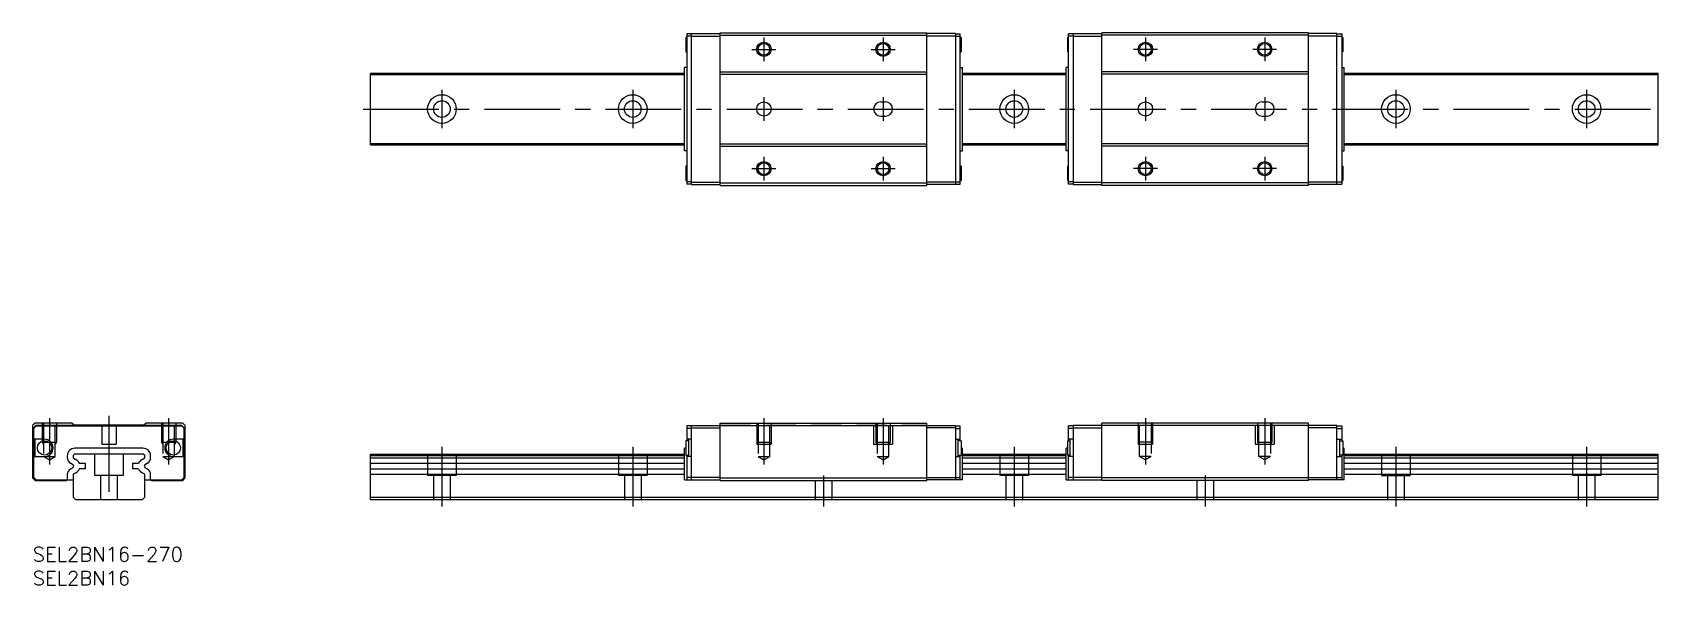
# Model space of a CAD drawing. Extents: x 0 to 342, y -8 to 108.
import ezdxf

# ---------------------------------------------------------------- set-up
doc = ezdxf.new("R2010")
doc.units = 0
doc.header["$LTSCALE"] = 0.5
doc.linetypes.add('CENTER', pattern=[50.8, 31.75, -6.35, 6.35, -6.35])
doc.linetypes.add('DASHED', pattern=[19.05, 12.7, -6.35])
for name, color, linetype in [('MSM_CENTER', 1, 'CENTER'), ('MSM_CONTINUOUS', 7, 'CONTINUOUS'), ('MSM_DASHED', 4, 'DASHED'), ('MSM_NARROW', 5, 'CONTINUOUS'), ('MSM_PART_NUMBER', 7, 'CONTINUOUS')]:
    doc.layers.add(name, color=color, linetype=linetype)
doc.styles.get("Standard").update_dxf_attribs({"font": 'txt.shx', "height": 3, "bigfont": 'bigfont.shx'})

# ---------------------------------------------------------------- blocks, each defined once
blk = doc.blocks.new('*U2')
at = {"layer": 'MSM_PART_NUMBER'}
blk.add_text('SEL2BN16-270', height=3, dxfattribs=at).set_placement((0, -3))
blk = doc.blocks.new('*U3')
at = {"layer": 'MSM_PART_NUMBER'}
blk.add_text('SEL2BN16', height=3, dxfattribs=at).set_placement((0, -8))

msp = doc.modelspace()

# ---------------------------------------------------------------- linework, layer by layer
at = {"layer": 'MSM_CENTER'}
for p, q in [((153.31, 106.82), (153.31, 101.82)), ((178.31, 106.82), (178.31, 101.82)), ((233.31, 106.82), (233.31, 101.82)), ((258.31, 106.82), (258.31, 101.82)), ((150.81, 104.32), (155.81, 104.32)), ((175.81, 104.32), (180.81, 104.32)), ((235.81, 104.32), (230.81, 104.32)), ((260.81, 104.32), (255.81, 104.32)), ((85.81, 95.82), (85.81, 87.82)), ((125.81, 95.82), (125.81, 87.82)), ((153.31, 94.32), (153.31, 89.32)), ((178.31, 94.32), (178.31, 89.32)), ((205.81, 95.82), (205.81, 87.82)), ((233.31, 94.32), (233.31, 89.32)), ((258.31, 94.32), (258.31, 89.32)), ((285.81, 95.82), (285.81, 87.82)), ((325.81, 95.82), (325.81, 87.82)), ((69.31, 91.82), (342.31, 91.82)), ((150.81, 79.32), (155.81, 79.32)), ((153.31, 81.82), (153.31, 76.82)), ((175.81, 79.32), (180.81, 79.32)), ((178.31, 81.82), (178.31, 76.82)), ((235.81, 79.32), (230.81, 79.32)), ((233.31, 81.82), (233.31, 76.82)), ((260.81, 79.32), (255.81, 79.32)), ((258.31, 81.82), (258.31, 76.82)), ((16, 27.5), (16, 8.5)), ((3.5, 27), (3.5, 17.29)), ((28.5, 27), (28.5, 17.29)), ((153.31, 27), (153.31, 17.29)), ((178.31, 27), (178.31, 17.29)), ((233.31, 27), (233.31, 17.29)), ((258.31, 27), (258.31, 17.29)), ((85.81, 21), (85.81, 8.5)), ((125.81, 21), (125.81, 8.5)), ((205.81, 21), (205.81, 8.5)), ((285.81, 21), (285.81, 8.5)), ((325.81, 21), (325.81, 8.5)), ((165.81, 15), (165.81, 8.5)), ((245.81, 15), (245.81, 8.5))]:
    msp.add_line(p, q, dxfattribs=at)
at = {"layer": 'MSM_CONTINUOUS'}
for p, q in [((136.96, 106.82), (136.96, 103.82)), ((137.16, 106.82), (136.96, 106.82)), ((137.16, 107.57), (137.16, 76.07)), ((138.16, 107.57), (137.16, 107.57)), ((138.16, 107.07), (137.16, 107.07)), ((138.16, 76.02), (138.16, 107.62)), ((138.16, 107.62), (144.16, 107.62)), ((138.16, 107.12), (144.16, 107.12)), ((144.16, 75.82), (144.16, 107.82)), ((144.16, 107.82), (187.46, 107.82)), ((144.16, 107.32), (187.46, 107.32)), ((187.46, 75.82), (187.46, 107.82)), ((193.46, 107.62), (187.46, 107.62)), ((193.46, 107.12), (187.46, 107.12)), ((193.46, 107.62), (193.46, 76.02)), ((193.46, 107.57), (194.46, 107.57)), ((193.46, 107.07), (194.46, 107.07)), ((194.46, 76.07), (194.46, 107.57)), ((194.66, 106.82), (194.46, 106.82)), ((194.66, 106.82), (194.66, 103.82)), ((216.96, 106.82), (216.96, 103.82)), ((216.96, 106.82), (217.16, 106.82)), ((218.16, 107.57), (217.16, 107.57)), ((217.16, 76.07), (217.16, 107.57)), ((218.16, 107.07), (217.16, 107.07)), ((218.16, 107.62), (218.16, 76.02)), ((218.16, 107.62), (224.16, 107.62)), ((218.16, 107.12), (224.16, 107.12)), ((224.16, 75.82), (224.16, 107.82)), ((267.46, 107.82), (224.16, 107.82)), ((267.46, 107.32), (224.16, 107.32)), ((267.46, 75.82), (267.46, 107.82)), ((273.46, 107.62), (267.46, 107.62)), ((273.46, 107.12), (267.46, 107.12)), ((273.46, 76.02), (273.46, 107.62)), ((273.46, 107.57), (274.46, 107.57)), ((273.46, 107.07), (274.46, 107.07)), ((274.46, 107.57), (274.46, 76.07)), ((274.46, 106.82), (274.66, 106.82)), ((274.66, 106.82), (274.66, 103.82)), ((136.96, 103.82), (137.16, 103.82)), ((194.46, 103.82), (194.66, 103.82)), ((217.16, 103.82), (216.96, 103.82)), ((274.66, 103.82), (274.46, 103.82)), ((70.81, 84.32), (70.81, 99.32)), ((70.81, 99.32), (136.66, 99.32)), ((136.66, 83.09), (136.66, 100.55)), ((137.16, 100.55), (136.66, 100.55)), ((144.16, 99.62), (187.46, 99.62)), ((194.46, 100.55), (194.96, 100.55)), ((194.96, 83.09), (194.96, 100.55)), ((194.96, 99.32), (216.66, 99.32)), ((216.66, 83.09), (216.66, 100.55)), ((217.16, 100.55), (216.66, 100.55)), ((267.46, 99.62), (224.16, 99.62)), ((274.46, 100.55), (274.96, 100.55)), ((274.96, 83.09), (274.96, 100.55)), ((274.96, 99.32), (340.81, 99.32)), ((340.81, 84.32), (340.81, 99.32)), ((70.81, 99.02), (136.66, 99.02)), ((144.16, 99.12), (187.46, 99.12)), ((194.96, 99.02), (216.66, 99.02)), ((267.46, 99.12), (224.16, 99.12)), ((274.96, 99.02), (340.81, 99.02)), ((177.81, 93.32), (178.81, 93.32)), ((257.81, 93.32), (258.81, 93.32)), ((177.81, 90.32), (178.81, 90.32)), ((257.81, 90.32), (258.81, 90.32)), ((70.81, 84.62), (136.66, 84.62)), ((70.81, 84.32), (136.66, 84.32)), ((137.16, 83.09), (136.66, 83.09)), ((144.16, 84.52), (187.46, 84.52)), ((144.16, 84.02), (187.46, 84.02)), ((194.46, 83.09), (194.96, 83.09)), ((194.96, 84.62), (216.66, 84.62)), ((194.96, 84.32), (216.66, 84.32)), ((217.16, 83.09), (216.66, 83.09)), ((267.46, 84.52), (224.16, 84.52)), ((267.46, 84.02), (224.16, 84.02)), ((274.46, 83.09), (274.96, 83.09)), ((274.96, 84.62), (340.81, 84.62)), ((274.96, 84.32), (340.81, 84.32)), ((136.96, 79.82), (136.96, 76.82)), ((137.16, 79.82), (136.96, 79.82)), ((194.66, 79.82), (194.46, 79.82)), ((194.66, 79.82), (194.66, 76.82)), ((216.96, 79.82), (216.96, 76.82)), ((216.96, 79.82), (217.16, 79.82)), ((274.46, 79.82), (274.66, 79.82)), ((274.66, 79.82), (274.66, 76.82)), ((136.96, 76.82), (137.16, 76.82)), ((138.16, 76.57), (137.16, 76.57)), ((138.16, 76.07), (137.16, 76.07)), ((138.16, 76.52), (144.16, 76.52)), ((138.16, 76.02), (144.16, 76.02)), ((144.16, 76.32), (187.46, 76.32)), ((144.16, 75.82), (187.46, 75.82)), ((193.46, 76.52), (187.46, 76.52)), ((193.46, 76.02), (187.46, 76.02)), ((193.46, 76.57), (194.46, 76.57)), ((193.46, 76.07), (194.46, 76.07)), ((194.46, 76.82), (194.66, 76.82)), ((217.16, 76.82), (216.96, 76.82)), ((218.16, 76.57), (217.16, 76.57)), ((218.16, 76.07), (217.16, 76.07)), ((218.16, 76.52), (224.16, 76.52)), ((218.16, 76.02), (224.16, 76.02)), ((267.46, 76.32), (224.16, 76.32)), ((267.46, 75.82), (224.16, 75.82)), ((273.46, 76.52), (267.46, 76.52)), ((273.46, 76.02), (267.46, 76.02)), ((273.46, 76.57), (274.46, 76.57)), ((273.46, 76.07), (274.46, 76.07)), ((274.66, 76.82), (274.46, 76.82)), ((0.5, 26), (0, 25.5)), ((0, 25.5), (0, 14.5)), ((0.7, 25.5), (0.2, 25)), ((0.2, 25), (0.2, 14.6)), ((0.25, 24.9), (0.75, 25.4)), ((0.25, 22.6), (0.25, 24.9)), ((8.2, 26), (0.5, 26)), ((31.3, 25.5), (0.7, 25.5)), ((0.75, 25.4), (31.25, 25.4)), ((8.7, 25.55), (8.2, 26)), ((23.3, 25.55), (8.7, 25.55)), ((23.8, 26), (23.3, 25.55)), ((31.5, 26), (23.8, 26)), ((31.25, 25.4), (31.75, 24.9)), ((31.8, 25), (31.3, 25.5)), ((32, 25.5), (31.5, 26)), ((31.75, 24.9), (31.75, 22.6)), ((31.8, 14.6), (31.8, 25)), ((32, 14.5), (32, 25.5)), ((137.16, 25.4), (137.16, 22.3)), ((138.16, 25.4), (137.16, 25.4)), ((138.16, 24.9), (137.16, 24.9)), ((138.16, 14.1), (138.16, 25.5)), ((138.16, 25.5), (193.46, 25.5)), ((138.16, 25), (144.16, 25)), ((144.16, 14), (144.16, 26)), ((144.16, 26), (187.46, 26)), ((187.46, 14), (187.46, 26)), ((193.46, 25), (187.46, 25)), ((193.46, 25.5), (193.46, 14.1)), ((193.46, 25.4), (194.46, 25.4)), ((193.46, 24.9), (194.46, 24.9)), ((194.46, 22.3), (194.46, 25.4)), ((217.16, 22.3), (217.16, 25.4)), ((218.16, 25.4), (217.16, 25.4)), ((218.16, 24.9), (217.16, 24.9)), ((218.16, 25.5), (218.16, 14.1)), ((273.46, 25.5), (218.16, 25.5)), ((218.16, 25), (224.16, 25)), ((224.16, 14), (224.16, 26)), ((267.46, 26), (224.16, 26)), ((267.46, 14), (267.46, 26)), ((273.46, 25), (267.46, 25)), ((273.46, 14.1), (273.46, 25.5)), ((273.46, 25.4), (274.46, 25.4)), ((273.46, 24.9), (274.46, 24.9)), ((274.46, 25.4), (274.46, 22.3)), ((2.5, 22.6), (0.25, 22.6)), ((0.45, 22.6), (0.45, 19)), ((23.13, 20.73), (8.87, 20.73)), ((31.75, 22.6), (29.5, 22.6)), ((31.55, 19), (31.55, 22.6)), ((136.66, 14.1), (136.66, 20.73)), ((136.96, 20.73), (136.66, 20.73)), ((137.56, 22.3), (136.96, 22.3)), ((136.96, 22.3), (136.96, 19.3)), ((138.16, 22.6), (137.16, 22.6)), ((137.56, 19), (137.56, 22.6)), ((193.46, 22.6), (194.46, 22.6)), ((194.06, 19), (194.06, 22.6)), ((194.66, 22.3), (194.06, 22.3)), ((194.66, 22.3), (194.66, 19.3)), ((194.66, 20.73), (194.96, 20.73)), ((194.96, 14.1), (194.96, 20.73)), ((216.96, 20.73), (216.66, 20.73)), ((216.66, 14.1), (216.66, 20.73)), ((216.96, 22.3), (217.56, 22.3)), ((216.96, 22.3), (216.96, 19.3)), ((218.16, 22.6), (217.16, 22.6)), ((217.56, 19), (217.56, 22.6)), ((273.46, 22.6), (274.46, 22.6)), ((274.06, 19), (274.06, 22.6)), ((274.06, 22.3), (274.66, 22.3)), ((274.66, 22.3), (274.66, 19.3)), ((274.66, 20.73), (274.96, 20.73)), ((274.96, 14.1), (274.96, 20.73)), ((0.25, 19), (2.5, 19)), ((0.25, 14.6), (0.25, 19)), ((7.27, 19.13), (7.27, 18.76)), ((7.92, 17.64), (8.43, 17.35)), ((8.8, 19.5), (8.5, 19.2)), ((8.5, 19.2), (8.5, 18.72)), ((8.5, 18.72), (9.06, 18.4)), ((23.2, 19.5), (8.8, 19.5)), ((9.78, 17.6), (11, 17.6)), ((11, 17.6), (11, 16.4)), ((21, 16.4), (21, 17.6)), ((21, 17.6), (22.22, 17.6)), ((22.94, 18.4), (23.5, 18.72)), ((23.5, 19.2), (23.2, 19.5)), ((23.5, 18.72), (23.5, 19.2)), ((23.57, 17.35), (24.08, 17.64)), ((24.73, 18.76), (24.73, 19.13)), ((29.5, 19), (31.75, 19)), ((31.75, 19), (31.75, 14.6)), ((70.81, 19.5), (136.66, 19.5)), ((70.81, 10), (70.81, 19.5)), ((70.81, 19.2), (136.66, 19.2)), ((70.81, 18.72), (136.66, 18.72)), ((70.81, 17.6), (136.66, 17.6)), ((136.96, 19.3), (137.56, 19.3)), ((137.16, 19.3), (137.16, 14.1)), ((138.16, 19), (137.16, 19)), ((193.46, 19), (194.46, 19)), ((194.06, 19.3), (194.66, 19.3)), ((194.46, 14.1), (194.46, 19.3)), ((194.96, 19.5), (216.66, 19.5)), ((194.96, 19.2), (216.66, 19.2)), ((194.96, 18.72), (216.66, 18.72)), ((194.96, 17.6), (216.66, 17.6)), ((217.56, 19.3), (216.96, 19.3)), ((217.16, 14.1), (217.16, 19.3)), ((218.16, 19), (217.16, 19)), ((273.46, 19), (274.46, 19)), ((274.66, 19.3), (274.06, 19.3)), ((274.46, 19.3), (274.46, 14.1)), ((274.96, 19.5), (340.81, 19.5)), ((274.96, 19.2), (340.81, 19.2)), ((274.96, 18.72), (340.81, 18.72)), ((274.96, 17.6), (340.81, 17.6)), ((340.81, 10), (340.81, 19.5)), ((0, 14.5), (0.5, 14)), ((0.2, 14.6), (0.7, 14.1)), ((0.75, 14.1), (0.25, 14.6)), ((0.5, 14), (7.03, 14)), ((0.7, 14.1), (8.5, 14.1)), ((7.03, 14), (7.24, 14.1)), ((7.27, 15.24), (7.27, 14.1)), ((8.43, 16.65), (7.92, 16.36)), ((9.06, 15.6), (8.5, 15.28)), ((8.5, 15.28), (8.5, 10.5)), ((11, 16.4), (9.78, 16.4)), ((22.22, 16.4), (21, 16.4)), ((23.5, 15.28), (22.94, 15.6)), ((23.5, 10.5), (23.5, 15.28)), ((23.5, 14.1), (31.3, 14.1)), ((24.08, 16.36), (23.57, 16.65)), ((24.73, 14.1), (24.73, 15.24)), ((24.76, 14.1), (24.97, 14)), ((24.97, 14), (31.5, 14)), ((31.75, 14.6), (31.25, 14.1)), ((31.3, 14.1), (31.8, 14.6)), ((31.5, 14), (32, 14.5)), ((70.81, 16.4), (136.66, 16.4)), ((70.81, 15.28), (136.66, 15.28)), ((136.66, 14.1), (144.11, 14.1)), ((144.16, 14.6), (137.16, 14.6)), ((144.11, 14.1), (144.11, 14.15)), ((144.11, 14.15), (144.16, 14.15)), ((144.16, 14.5), (187.46, 14.5)), ((144.16, 14), (187.46, 14)), ((187.46, 14.6), (194.46, 14.6)), ((187.51, 14.15), (187.46, 14.15)), ((187.51, 14.15), (187.51, 14.1)), ((194.96, 14.1), (187.51, 14.1)), ((194.96, 16.4), (216.66, 16.4)), ((194.96, 15.28), (216.66, 15.28)), ((216.66, 14.1), (224.11, 14.1)), ((224.16, 14.6), (217.16, 14.6)), ((224.11, 14.15), (224.16, 14.15)), ((224.11, 14.15), (224.11, 14.1)), ((267.46, 14.5), (224.16, 14.5)), ((267.46, 14), (224.16, 14)), ((267.46, 14.6), (274.46, 14.6)), ((267.51, 14.15), (267.46, 14.15)), ((267.51, 14.1), (267.51, 14.15)), ((274.96, 14.1), (267.51, 14.1)), ((274.96, 16.4), (340.81, 16.4)), ((274.96, 15.28), (340.81, 15.28)), ((8.5, 10.5), (9, 10)), ((23, 10), (23.5, 10.5)), ((70.81, 10.5), (340.81, 10.5)), ((9, 10), (23, 10)), ((70.81, 10), (340.81, 10))]:
    msp.add_line(p, q, dxfattribs=at)
for centre, radius in [((153.31, 104.32), 1.23), ((178.31, 104.32), 1.23), ((233.31, 104.32), 1.23), ((258.31, 104.32), 1.23), ((85.81, 91.82), 3), ((85.81, 91.82), 1.75), ((125.81, 91.82), 3), ((125.81, 91.82), 1.75), ((153.31, 91.82), 1.5), ((205.81, 91.82), 3), ((205.81, 91.82), 1.75), ((233.31, 91.82), 1.5), ((285.81, 91.82), 3), ((285.81, 91.82), 1.75), ((325.81, 91.82), 3), ((325.81, 91.82), 1.75), ((153.31, 79.32), 1.23), ((178.31, 79.32), 1.23), ((233.31, 79.32), 1.23), ((258.31, 79.32), 1.23), ((2.5, 20.8), 1.5), ((29.5, 20.8), 1.5)]:
    msp.add_circle(centre, radius, dxfattribs=at)
for centre, radius, start, end in [((177.81, 91.82), 1.5, 90, 270), ((178.81, 91.82), 1.5, 270, 90), ((257.81, 91.82), 1.5, 90, 270), ((258.81, 91.82), 1.5, 270, 90), ((2.5, 20.8), 1.8, 270, 90), ((8.87, 19.13), 1.6, 90, 180), ((23.13, 19.13), 1.6, 0, 90), ((29.5, 20.8), 1.8, 90, 270), ((8.57, 18.76), 1.3, 180, 239.9972), ((8.23, 17), 0.4, 300.0028, 59.9972), ((8.19, 16.88), 1.75, 24.1151, 60.0008), ((23.81, 16.88), 1.75, 119.9992, 155.8849), ((23.77, 17), 0.4, 120.0028, 239.9972), ((23.43, 18.76), 1.3, 300.0028, 0), ((8.57, 15.24), 1.3, 120.0028, 180), ((8.19, 17.11), 1.75, 299.9992, 335.8849), ((23.81, 17.11), 1.75, 204.1151, 240.0008), ((23.43, 15.24), 1.3, 0, 59.9972)]:
    msp.add_arc(centre, radius, start, end, dxfattribs=at)
at = {"layer": 'MSM_DASHED'}
for p, q in [((2, 26), (2, 22)), ((2.27, 26), (2.27, 19)), ((4.73, 19), (4.73, 26)), ((5, 26), (5, 22)), ((14.5, 25.55), (14.5, 21.55)), ((17.5, 25.55), (17.5, 21.55)), ((27, 26), (27, 22)), ((27.27, 26), (27.27, 19)), ((29.73, 19), (29.73, 26)), ((30, 26), (30, 22)), ((144.16, 25.55), (187.46, 25.55)), ((151.81, 26), (151.81, 21.55)), ((152.08, 26), (152.08, 19)), ((154.54, 19), (154.54, 26)), ((154.81, 26), (154.81, 21.55)), ((176.31, 25.55), (176.31, 21.55)), ((176.81, 26), (176.81, 22)), ((177.08, 26), (177.08, 19)), ((179.54, 19), (179.54, 26)), ((179.81, 26), (179.81, 22)), ((180.31, 25.55), (180.31, 21.55)), ((224.16, 25.55), (267.46, 25.55)), ((231.81, 26), (231.81, 21.55)), ((232.08, 19), (232.08, 26)), ((234.54, 26), (234.54, 19)), ((234.81, 26), (234.81, 21.55)), ((256.31, 25.55), (256.31, 21.55)), ((256.81, 26), (256.81, 22)), ((257.08, 19), (257.08, 26)), ((259.54, 26), (259.54, 19)), ((259.81, 26), (259.81, 22)), ((260.31, 25.55), (260.31, 21.55)), ((2, 22), (5, 22)), ((2, 22), (2.27, 21.53)), ((5, 22), (4.73, 21.53)), ((14.5, 21.55), (17.5, 21.55)), ((27, 22), (30, 22)), ((27, 22), (27.27, 21.53)), ((30, 22), (29.73, 21.53)), ((151.81, 22), (154.81, 22)), ((151.81, 22), (152.08, 21.53)), ((151.81, 21.55), (154.81, 21.55)), ((154.81, 22), (154.54, 21.53)), ((176.31, 21.55), (180.31, 21.55)), ((176.81, 22), (177.08, 21.53)), ((176.81, 22), (179.81, 22)), ((179.81, 22), (179.54, 21.53)), ((234.81, 22), (231.81, 22)), ((231.81, 22), (232.08, 21.53)), ((231.81, 21.55), (234.81, 21.55)), ((234.81, 22), (234.54, 21.53)), ((256.31, 21.55), (260.31, 21.55)), ((256.81, 22), (257.08, 21.53)), ((256.81, 22), (259.81, 22)), ((259.81, 22), (259.54, 21.53)), ((2.27, 19), (3.5, 18.29)), ((2.27, 19), (4.73, 19)), ((3.5, 18.29), (4.73, 19)), ((13, 19.5), (13, 15)), ((19, 19.5), (19, 15)), ((27.27, 19), (28.5, 18.29)), ((27.27, 19), (29.73, 19)), ((28.5, 18.29), (29.73, 19)), ((82.81, 19.5), (82.81, 15)), ((88.81, 19.5), (88.81, 15)), ((122.81, 19.5), (122.81, 15)), ((128.81, 19.5), (128.81, 15)), ((152.08, 19), (153.31, 18.29)), ((152.08, 19), (154.54, 19)), ((153.31, 18.29), (154.54, 19)), ((177.08, 19), (178.31, 18.29)), ((177.08, 19), (179.54, 19)), ((178.31, 18.29), (179.54, 19)), ((202.81, 19.5), (202.81, 15)), ((208.81, 19.5), (208.81, 15)), ((233.31, 18.29), (232.08, 19)), ((234.54, 19), (232.08, 19)), ((234.54, 19), (233.31, 18.29)), ((258.31, 18.29), (257.08, 19)), ((259.54, 19), (257.08, 19)), ((259.54, 19), (258.31, 18.29)), ((282.81, 19.5), (282.81, 15)), ((288.81, 19.5), (288.81, 15)), ((322.81, 19.5), (322.81, 15)), ((328.81, 19.5), (328.81, 15)), ((19, 15), (13, 15)), ((14.25, 15), (14.25, 10)), ((17.75, 15), (17.75, 10)), ((88.81, 15), (82.81, 15)), ((84.06, 15), (84.06, 10)), ((87.56, 15), (87.56, 10)), ((128.81, 15), (122.81, 15)), ((124.06, 15), (124.06, 10)), ((127.56, 15), (127.56, 10)), ((164.06, 14), (164.06, 10)), ((167.56, 14), (167.56, 10)), ((208.81, 15), (202.81, 15)), ((204.06, 15), (204.06, 10)), ((207.56, 15), (207.56, 10)), ((244.06, 14), (244.06, 10)), ((247.56, 14), (247.56, 10)), ((282.81, 15), (288.81, 15)), ((284.06, 15), (284.06, 10)), ((287.56, 15), (287.56, 10)), ((328.81, 15), (322.81, 15)), ((324.06, 15), (324.06, 10)), ((327.56, 15), (327.56, 10))]:
    msp.add_line(p, q, dxfattribs=at)
at = {"layer": 'MSM_NARROW'}
for centre in [(153.31, 104.32), (178.31, 104.32), (233.31, 104.32), (258.31, 104.32), (153.31, 79.32), (178.31, 79.32), (233.31, 79.32), (258.31, 79.32)]:
    msp.add_circle(centre, 1.5, dxfattribs=at)

# ---------------------------------------------------------------- block references
at = {"layer": 'MSM_CONTINUOUS'}
for name in ['*U2', '*U3']:
    msp.add_blockref(name, (0, 0), dxfattribs=at)

doc.saveas('drawing.dxf')
